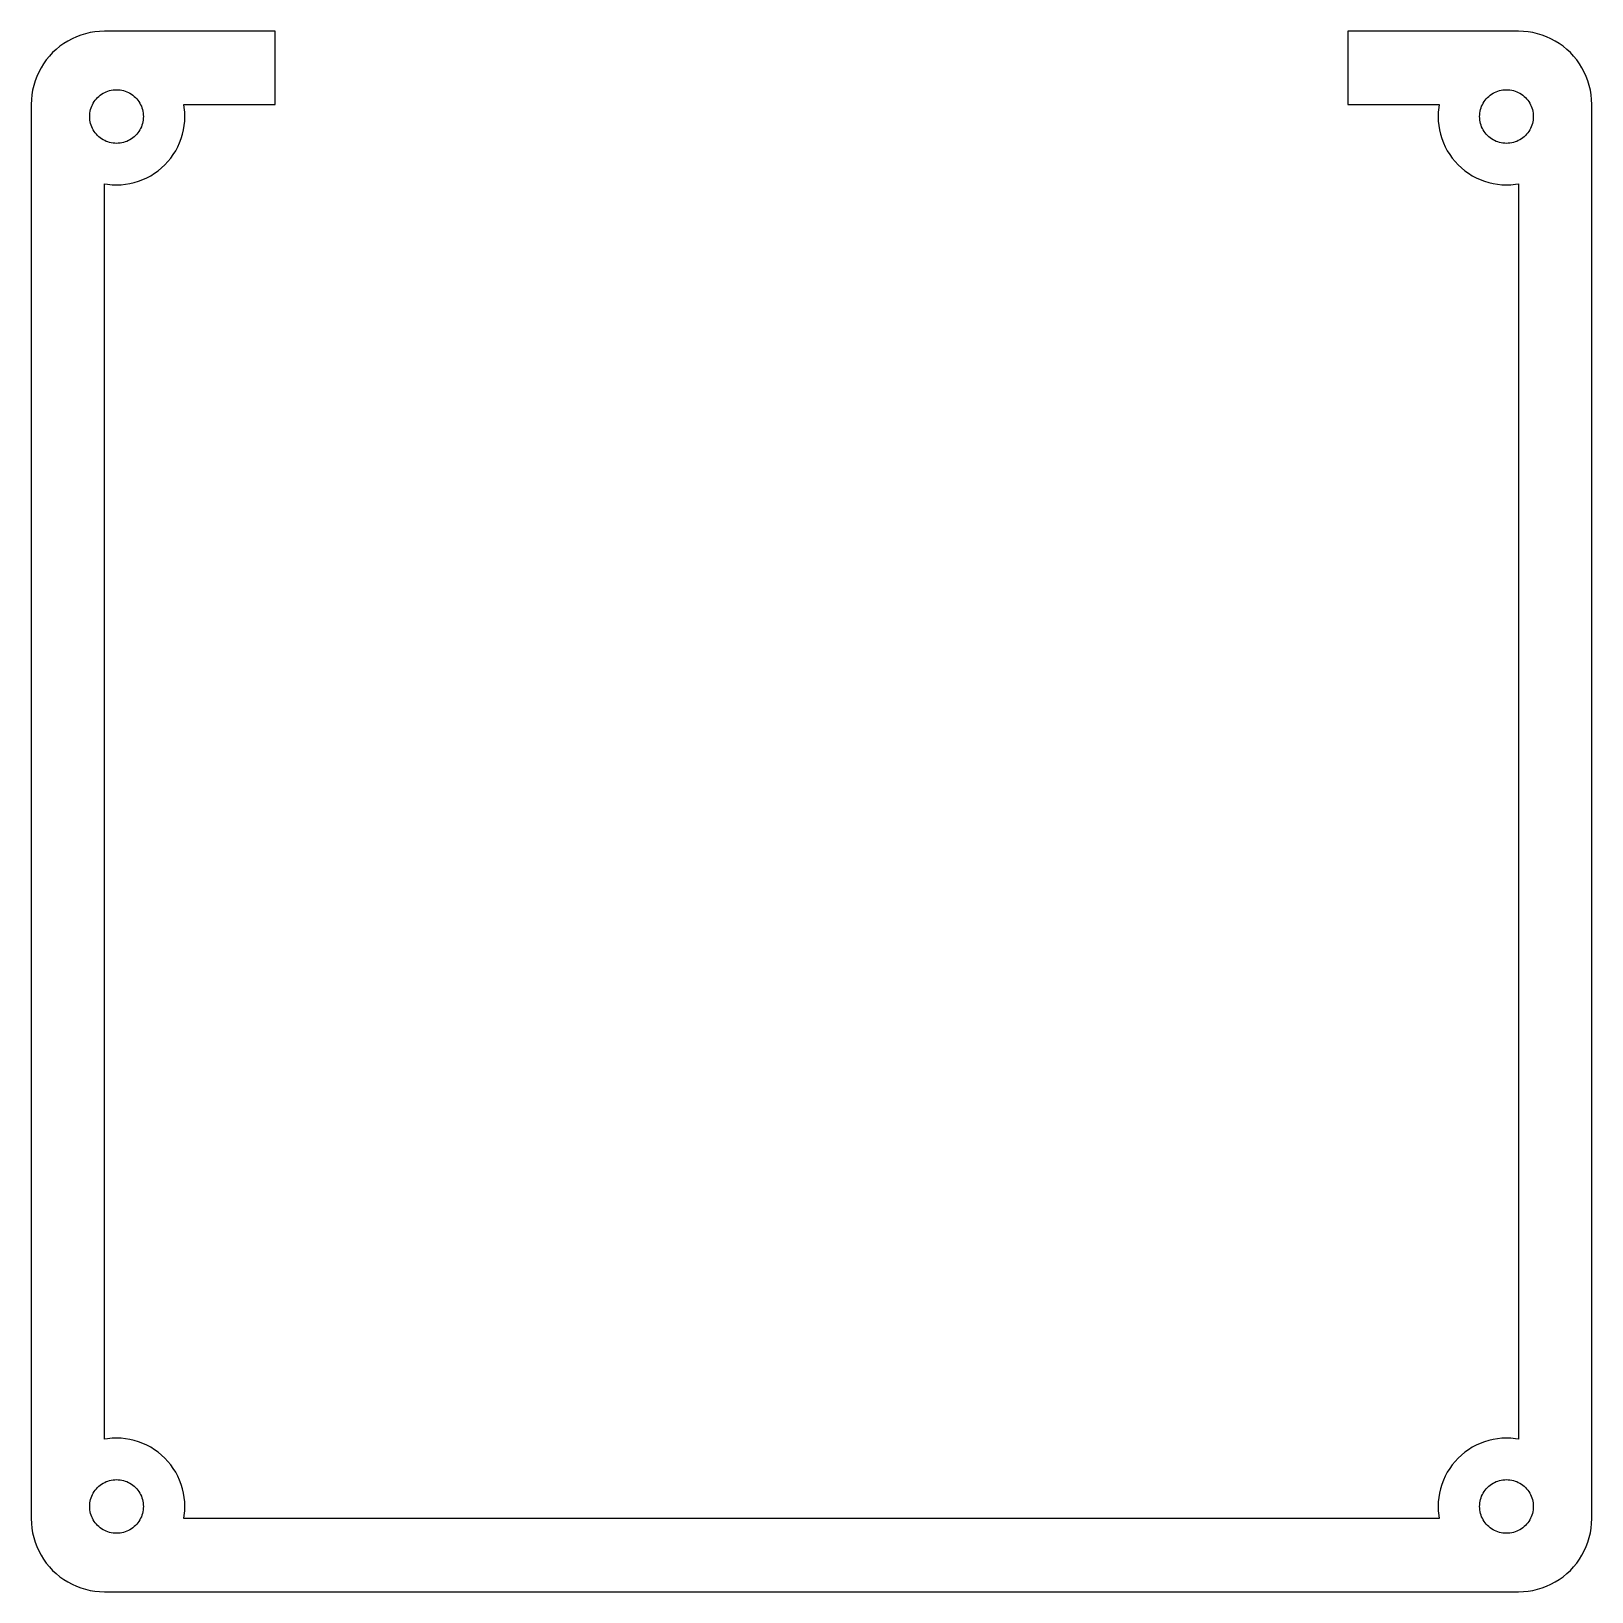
# Model space of a CAD drawing. Extents: x -32 to 32, y -32 to 32.
import ezdxf

# ---------------------------------------------------------------- set-up
doc = ezdxf.new("R2010")
doc.units = 0
doc.layers.get('0').update_dxf_attribs({"linetype": 'CONTINUOUS'})

msp = doc.modelspace()

# ---------------------------------------------------------------- linework, layer by layer
for points in [[(29.1962, -31.9936), (29.3916, -31.9743), (29.5853, -31.9424), (29.7765, -31.8978), (29.9643, -31.8408), (30.1481, -31.7716), (30.3269, -31.6906), (30.5, -31.5981), (30.6667, -31.4944), (30.8263, -31.3801), (30.978, -31.2555), (31.1213, -31.1213), (31.2555, -30.978), (31.3801, -30.8263), (31.4944, -30.6667), (31.5981, -30.5), (31.6906, -30.3269), (31.7716, -30.1481), (31.8408, -29.9643), (31.8978, -29.7765), (31.9424, -29.5853), (31.9743, -29.3916), (31.9936, -29.1962), (32, -29), (32, 29), (31.9936, 29.1962), (31.9743, 29.3916), (31.9424, 29.5853), (31.8978, 29.7765), (31.8408, 29.9643), (31.7716, 30.1481), (31.6906, 30.3269), (31.5981, 30.5), (31.4944, 30.6667), (31.3801, 30.8263), (31.2555, 30.978), (31.1213, 31.1213), (30.978, 31.2555), (30.8263, 31.3801), (30.6667, 31.4944), (30.5, 31.5981), (30.3269, 31.6906), (30.1481, 31.7716), (29.9643, 31.8408), (29.7765, 31.8978), (29.5853, 31.9424), (29.3916, 31.9743), (29.1962, 31.9936), (29, 32), (22, 32), (22, 29), (25.7462, 29), (25.724, 28.8655), (25.706, 28.6831), (25.7, 28.5), (25.706, 28.3169), (25.724, 28.1345), (25.7538, 27.9537), (25.7954, 27.7753), (25.8486, 27.6), (25.9131, 27.4285), (25.9888, 27.2616), (26.0751, 27.1), (26.1719, 26.9444), (26.2786, 26.7955), (26.3948, 26.6538), (26.5201, 26.5201), (26.6538, 26.3948), (26.7955, 26.2786), (26.9444, 26.1719), (27.1, 26.0751), (27.2616, 25.9888), (27.4285, 25.9131), (27.6, 25.8486), (27.7753, 25.7954), (27.9537, 25.7538), (28.1345, 25.724), (28.3169, 25.706), (28.5, 25.7), (28.6831, 25.706), (28.8655, 25.724), (29, 25.7462), (29, -25.7462), (28.8655, -25.724), (28.6831, -25.706), (28.5, -25.7), (28.3169, -25.706), (28.1345, -25.724), (27.9537, -25.7538), (27.7753, -25.7954), (27.6, -25.8486), (27.4285, -25.9131), (27.2616, -25.9888), (27.1, -26.0751), (26.9444, -26.1719), (26.7955, -26.2786), (26.6538, -26.3948), (26.5201, -26.5201), (26.3948, -26.6538), (26.2786, -26.7955), (26.1719, -26.9444), (26.0751, -27.1), (25.9888, -27.2616), (25.9131, -27.4285), (25.8486, -27.6), (25.7954, -27.7753), (25.7538, -27.9537), (25.724, -28.1345), (25.706, -28.3169), (25.7, -28.5), (25.706, -28.6831), (25.724, -28.8655), (25.7462, -29), (-25.7462, -29), (-25.724, -28.8655), (-25.706, -28.6831), (-25.7, -28.5), (-25.706, -28.3169), (-25.724, -28.1345), (-25.7538, -27.9537), (-25.7954, -27.7753), (-25.8486, -27.6), (-25.9131, -27.4285), (-25.9888, -27.2616), (-26.0751, -27.1), (-26.1719, -26.9444), (-26.2786, -26.7955), (-26.3948, -26.6538), (-26.5201, -26.5201), (-26.6538, -26.3948), (-26.7955, -26.2786), (-26.9444, -26.1719), (-27.1, -26.0751), (-27.2616, -25.9888), (-27.4285, -25.9131), (-27.6, -25.8486), (-27.7753, -25.7954), (-27.9537, -25.7538), (-28.1345, -25.724), (-28.3169, -25.706), (-28.5, -25.7), (-28.6831, -25.706), (-28.8655, -25.724), (-29, -25.7462), (-29, 25.7462), (-28.8655, 25.724), (-28.6831, 25.706), (-28.5, 25.7), (-28.3169, 25.706), (-28.1345, 25.724), (-27.9537, 25.7538), (-27.7753, 25.7954), (-27.6, 25.8486), (-27.4285, 25.9131), (-27.2616, 25.9888), (-27.1, 26.0751), (-26.9444, 26.1719), (-26.7955, 26.2786), (-26.6538, 26.3948), (-26.5201, 26.5201), (-26.3948, 26.6538), (-26.2786, 26.7955), (-26.1719, 26.9444), (-26.0751, 27.1), (-25.9888, 27.2616), (-25.9131, 27.4285), (-25.8486, 27.6), (-25.7954, 27.7753), (-25.7538, 27.9537), (-25.724, 28.1345), (-25.706, 28.3169), (-25.7, 28.5), (-25.706, 28.6831), (-25.724, 28.8655), (-25.7462, 29), (-22, 29), (-22, 32), (-29, 32), (-29.1962, 31.9936), (-29.3916, 31.9743), (-29.5853, 31.9424), (-29.7765, 31.8978), (-29.9643, 31.8408), (-30.1481, 31.7716), (-30.3269, 31.6906), (-30.5, 31.5981), (-30.6667, 31.4944), (-30.8263, 31.3801), (-30.978, 31.2555), (-31.1213, 31.1213), (-31.2555, 30.978), (-31.3801, 30.8263), (-31.4944, 30.6667), (-31.5981, 30.5), (-31.6906, 30.3269), (-31.7716, 30.1481), (-31.8408, 29.9643), (-31.8978, 29.7765), (-31.9424, 29.5853), (-31.9743, 29.3916), (-31.9936, 29.1962), (-32, 29), (-32, -29), (-31.9936, -29.1962), (-31.9743, -29.3916), (-31.9424, -29.5853), (-31.8978, -29.7765), (-31.8408, -29.9643), (-31.7716, -30.1481), (-31.6906, -30.3269), (-31.5981, -30.5), (-31.4944, -30.6667), (-31.3801, -30.8263), (-31.2555, -30.978), (-31.1213, -31.1213), (-30.978, -31.2555), (-30.8263, -31.3801), (-30.6667, -31.4944), (-30.5, -31.5981), (-30.3269, -31.6906), (-30.1481, -31.7716), (-29.9643, -31.8408), (-29.7765, -31.8978), (-29.5853, -31.9424), (-29.3916, -31.9743), (-29.1962, -31.9936), (-29, -32), (29, -32)], [(-28.5719, 27.4024), (-28.6436, 27.4094), (-28.7146, 27.4211), (-28.7847, 27.4375), (-28.8536, 27.4584), (-28.921, 27.4837), (-28.9865, 27.5134), (-29.05, 27.5474), (-29.1111, 27.5854), (-29.1696, 27.6273), (-29.2253, 27.673), (-29.2778, 27.7222), (-29.327, 27.7747), (-29.3727, 27.8304), (-29.4146, 27.8889), (-29.4526, 27.95), (-29.4866, 28.0135), (-29.5163, 28.079), (-29.5416, 28.1464), (-29.5625, 28.2153), (-29.5789, 28.2854), (-29.5906, 28.3564), (-29.5976, 28.4281), (-29.6, 28.5), (-29.5976, 28.5719), (-29.5906, 28.6436), (-29.5789, 28.7146), (-29.5625, 28.7847), (-29.5416, 28.8536), (-29.5163, 28.921), (-29.4866, 28.9865), (-29.4526, 29.05), (-29.4146, 29.1111), (-29.3727, 29.1696), (-29.327, 29.2253), (-29.2778, 29.2778), (-29.2253, 29.327), (-29.1696, 29.3727), (-29.1111, 29.4146), (-29.05, 29.4526), (-28.9865, 29.4866), (-28.921, 29.5163), (-28.8536, 29.5416), (-28.7847, 29.5625), (-28.7146, 29.5789), (-28.6436, 29.5906), (-28.5719, 29.5976), (-28.5, 29.6), (-28.4281, 29.5976), (-28.3564, 29.5906), (-28.2854, 29.5789), (-28.2153, 29.5625), (-28.1464, 29.5416), (-28.079, 29.5163), (-28.0135, 29.4866), (-27.95, 29.4526), (-27.8889, 29.4146), (-27.8304, 29.3727), (-27.7747, 29.327), (-27.7222, 29.2778), (-27.673, 29.2253), (-27.6273, 29.1696), (-27.5854, 29.1111), (-27.5474, 29.05), (-27.5134, 28.9865), (-27.4837, 28.921), (-27.4584, 28.8536), (-27.4375, 28.7847), (-27.4211, 28.7146), (-27.4094, 28.6436), (-27.4024, 28.5719), (-27.4, 28.5), (-27.4024, 28.4281), (-27.4094, 28.3564), (-27.4211, 28.2854), (-27.4375, 28.2153), (-27.4584, 28.1464), (-27.4837, 28.079), (-27.5134, 28.0135), (-27.5474, 27.95), (-27.5854, 27.8889), (-27.6273, 27.8304), (-27.673, 27.7747), (-27.7222, 27.7222), (-27.7747, 27.673), (-27.8304, 27.6273), (-27.8889, 27.5854), (-27.95, 27.5474), (-28.0135, 27.5134), (-28.079, 27.4837), (-28.1464, 27.4584), (-28.2153, 27.4375), (-28.2854, 27.4211), (-28.3564, 27.4094), (-28.4281, 27.4024), (-28.5, 27.4)], [(28.4281, 27.4024), (28.3564, 27.4094), (28.2854, 27.4211), (28.2153, 27.4375), (28.1464, 27.4584), (28.079, 27.4837), (28.0135, 27.5134), (27.95, 27.5474), (27.8889, 27.5854), (27.8304, 27.6273), (27.7747, 27.673), (27.7222, 27.7222), (27.673, 27.7747), (27.6273, 27.8304), (27.5854, 27.8889), (27.5474, 27.95), (27.5134, 28.0135), (27.4837, 28.079), (27.4584, 28.1464), (27.4375, 28.2153), (27.4211, 28.2854), (27.4094, 28.3564), (27.4024, 28.4281), (27.4, 28.5), (27.4024, 28.5719), (27.4094, 28.6436), (27.4211, 28.7146), (27.4375, 28.7847), (27.4584, 28.8536), (27.4837, 28.921), (27.5134, 28.9865), (27.5474, 29.05), (27.5854, 29.1111), (27.6273, 29.1696), (27.673, 29.2253), (27.7222, 29.2778), (27.7747, 29.327), (27.8304, 29.3727), (27.8889, 29.4146), (27.95, 29.4526), (28.0135, 29.4866), (28.079, 29.5163), (28.1464, 29.5416), (28.2153, 29.5625), (28.2854, 29.5789), (28.3564, 29.5906), (28.4281, 29.5976), (28.5, 29.6), (28.5719, 29.5976), (28.6436, 29.5906), (28.7146, 29.5789), (28.7847, 29.5625), (28.8536, 29.5416), (28.921, 29.5163), (28.9865, 29.4866), (29.05, 29.4526), (29.1111, 29.4146), (29.1696, 29.3727), (29.2253, 29.327), (29.2778, 29.2778), (29.327, 29.2253), (29.3727, 29.1696), (29.4146, 29.1111), (29.4526, 29.05), (29.4866, 28.9865), (29.5163, 28.921), (29.5416, 28.8536), (29.5625, 28.7847), (29.5789, 28.7146), (29.5906, 28.6436), (29.5976, 28.5719), (29.6, 28.5), (29.5976, 28.4281), (29.5906, 28.3564), (29.5789, 28.2854), (29.5625, 28.2153), (29.5416, 28.1464), (29.5163, 28.079), (29.4866, 28.0135), (29.4526, 27.95), (29.4146, 27.8889), (29.3727, 27.8304), (29.327, 27.7747), (29.2778, 27.7222), (29.2253, 27.673), (29.1696, 27.6273), (29.1111, 27.5854), (29.05, 27.5474), (28.9865, 27.5134), (28.921, 27.4837), (28.8536, 27.4584), (28.7847, 27.4375), (28.7146, 27.4211), (28.6436, 27.4094), (28.5719, 27.4024), (28.5, 27.4)], [(-28.5719, -29.5976), (-28.6436, -29.5906), (-28.7146, -29.5789), (-28.7847, -29.5625), (-28.8536, -29.5416), (-28.921, -29.5163), (-28.9865, -29.4866), (-29.05, -29.4526), (-29.1111, -29.4146), (-29.1696, -29.3727), (-29.2253, -29.327), (-29.2778, -29.2778), (-29.327, -29.2253), (-29.3727, -29.1696), (-29.4146, -29.1111), (-29.4526, -29.05), (-29.4866, -28.9865), (-29.5163, -28.921), (-29.5416, -28.8536), (-29.5625, -28.7847), (-29.5789, -28.7146), (-29.5906, -28.6436), (-29.5976, -28.5719), (-29.6, -28.5), (-29.5976, -28.4281), (-29.5906, -28.3564), (-29.5789, -28.2854), (-29.5625, -28.2153), (-29.5416, -28.1464), (-29.5163, -28.079), (-29.4866, -28.0135), (-29.4526, -27.95), (-29.4146, -27.8889), (-29.3727, -27.8304), (-29.327, -27.7747), (-29.2778, -27.7222), (-29.2253, -27.673), (-29.1696, -27.6273), (-29.1111, -27.5854), (-29.05, -27.5474), (-28.9865, -27.5134), (-28.921, -27.4837), (-28.8536, -27.4584), (-28.7847, -27.4375), (-28.7146, -27.4211), (-28.6436, -27.4094), (-28.5719, -27.4024), (-28.5, -27.4), (-28.4281, -27.4024), (-28.3564, -27.4094), (-28.2854, -27.4211), (-28.2153, -27.4375), (-28.1464, -27.4584), (-28.079, -27.4837), (-28.0135, -27.5134), (-27.95, -27.5474), (-27.8889, -27.5854), (-27.8304, -27.6273), (-27.7747, -27.673), (-27.7222, -27.7222), (-27.673, -27.7747), (-27.6273, -27.8304), (-27.5854, -27.8889), (-27.5474, -27.95), (-27.5134, -28.0135), (-27.4837, -28.079), (-27.4584, -28.1464), (-27.4375, -28.2153), (-27.4211, -28.2854), (-27.4094, -28.3564), (-27.4024, -28.4281), (-27.4, -28.5), (-27.4024, -28.5719), (-27.4094, -28.6436), (-27.4211, -28.7146), (-27.4375, -28.7847), (-27.4584, -28.8536), (-27.4837, -28.921), (-27.5134, -28.9865), (-27.5474, -29.05), (-27.5854, -29.1111), (-27.6273, -29.1696), (-27.673, -29.2253), (-27.7222, -29.2778), (-27.7747, -29.327), (-27.8304, -29.3727), (-27.8889, -29.4146), (-27.95, -29.4526), (-28.0135, -29.4866), (-28.079, -29.5163), (-28.1464, -29.5416), (-28.2153, -29.5625), (-28.2854, -29.5789), (-28.3564, -29.5906), (-28.4281, -29.5976), (-28.5, -29.6)], [(28.4281, -29.5976), (28.3564, -29.5906), (28.2854, -29.5789), (28.2153, -29.5625), (28.1464, -29.5416), (28.079, -29.5163), (28.0135, -29.4866), (27.95, -29.4526), (27.8889, -29.4146), (27.8304, -29.3727), (27.7747, -29.327), (27.7222, -29.2778), (27.673, -29.2253), (27.6273, -29.1696), (27.5854, -29.1111), (27.5474, -29.05), (27.5134, -28.9865), (27.4837, -28.921), (27.4584, -28.8536), (27.4375, -28.7847), (27.4211, -28.7146), (27.4094, -28.6436), (27.4024, -28.5719), (27.4, -28.5), (27.4024, -28.4281), (27.4094, -28.3564), (27.4211, -28.2854), (27.4375, -28.2153), (27.4584, -28.1464), (27.4837, -28.079), (27.5134, -28.0135), (27.5474, -27.95), (27.5854, -27.8889), (27.6273, -27.8304), (27.673, -27.7747), (27.7222, -27.7222), (27.7747, -27.673), (27.8304, -27.6273), (27.8889, -27.5854), (27.95, -27.5474), (28.0135, -27.5134), (28.079, -27.4837), (28.1464, -27.4584), (28.2153, -27.4375), (28.2854, -27.4211), (28.3564, -27.4094), (28.4281, -27.4024), (28.5, -27.4), (28.5719, -27.4024), (28.6436, -27.4094), (28.7146, -27.4211), (28.7847, -27.4375), (28.8536, -27.4584), (28.921, -27.4837), (28.9865, -27.5134), (29.05, -27.5474), (29.1111, -27.5854), (29.1696, -27.6273), (29.2253, -27.673), (29.2778, -27.7222), (29.327, -27.7747), (29.3727, -27.8304), (29.4146, -27.8889), (29.4526, -27.95), (29.4866, -28.0135), (29.5163, -28.079), (29.5416, -28.1464), (29.5625, -28.2153), (29.5789, -28.2854), (29.5906, -28.3564), (29.5976, -28.4281), (29.6, -28.5), (29.5976, -28.5719), (29.5906, -28.6436), (29.5789, -28.7146), (29.5625, -28.7847), (29.5416, -28.8536), (29.5163, -28.921), (29.4866, -28.9865), (29.4526, -29.05), (29.4146, -29.1111), (29.3727, -29.1696), (29.327, -29.2253), (29.2778, -29.2778), (29.2253, -29.327), (29.1696, -29.3727), (29.1111, -29.4146), (29.05, -29.4526), (28.9865, -29.4866), (28.921, -29.5163), (28.8536, -29.5416), (28.7847, -29.5625), (28.7146, -29.5789), (28.6436, -29.5906), (28.5719, -29.5976), (28.5, -29.6)]]:
    msp.add_lwpolyline(points, close=True)

doc.saveas('drawing.dxf')
